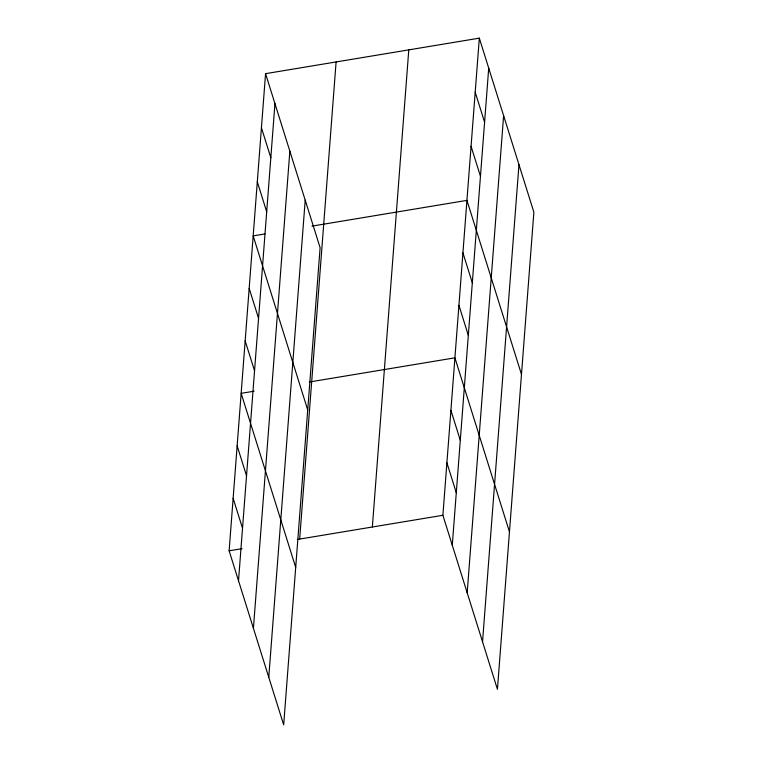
<?xml version="1.0" encoding="UTF-8"?>
<svg xmlns="http://www.w3.org/2000/svg" width="763" height="763" viewBox="0 0 763 763"><rect width="100%" height="100%" fill="white"/><g stroke="black" fill="none" stroke-linecap="round" stroke-linejoin="round"><path stroke-width="1.14" d="M265.562 73.668L320.107 247.717L283.674 724.85L229.129 550.8L265.562 73.668L479.326 38.15L533.871 212.2L497.438 689.332L442.893 515.283L479.326 38.15M238.514 580.757L274.957 103.625M253.421 628.311L289.854 151.179M268.767 677.296L305.21 200.164M299.668 539.079L336.101 61.946M372.354 527.004L408.787 49.872M452.278 545.24L488.721 68.107M467.185 592.794L503.618 115.661M482.54 641.788L518.974 164.646M264.933 233.936L253.173 235.891L307.718 409.941M311.962 226.125L466.937 200.373L521.482 374.423M254.089 391.2L241.156 393.346L295.691 567.395M309.339 382.015L454.92 357.828L509.465 531.878M229.129 550.8L242.062 548.654M297.322 539.47L442.893 515.283M475.196 92.228L484.591 122.185M471.067 146.296L480.461 176.263M462.931 252.858L472.326 282.815M458.925 305.343L468.31 335.3M450.904 410.313L460.299 440.27M446.899 462.798L456.293 492.755M261.432 127.745L270.827 157.703M257.303 181.813L266.697 211.78M249.167 288.376L258.552 318.333M245.161 340.861L254.546 370.818M237.14 445.83L246.535 475.788M233.135 498.315L242.529 528.273"/></g></svg>
